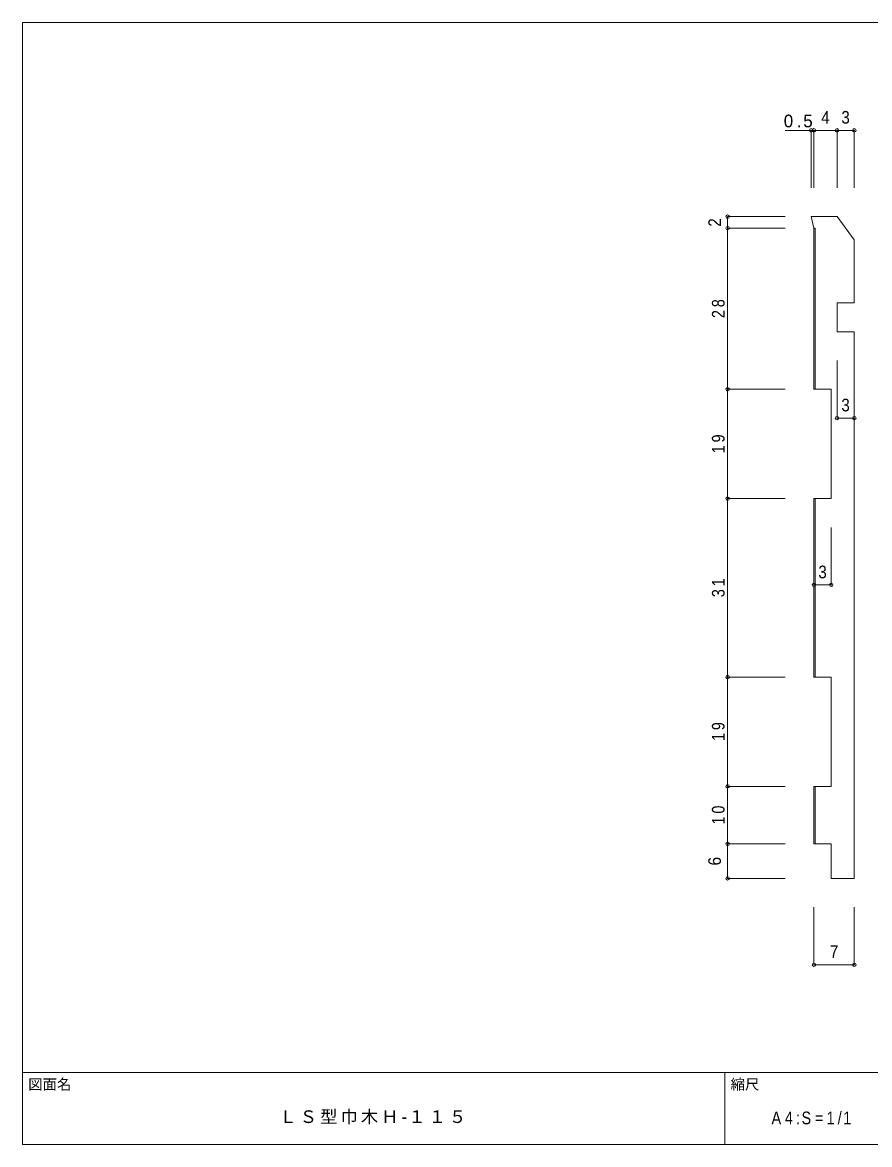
# Model space of a CAD drawing. Units: millimetres at full size, sheet at 1:1; some dimension numbers follow another scale. Extents: x -141 to 141, y -98 to 98.
# Drawn here: x -141 to 6.2, y -97.5 to 97.5 of the extents above; entities that cross this region are included whole.
import ezdxf
from ezdxf.enums import TextEntityAlignment as Align

# ---------------------------------------------------------------- set-up
doc = ezdxf.new("R2010")
doc.units = ezdxf.units.MM
doc.header["$PDMODE"] = 32
doc.header["$PDSIZE"] = 0.6
for name, color, linetype, lineweight in [('0-0_ＫＢ製品', 2, 'Continuous', 9), ('0-3_寸法', 4, 'Continuous', 9), ('0-8_他製品', 7, 'Continuous', 9), ('F-0_図面枠', 5, 'Continuous', 9), ('F-5_F-5ﾚｲﾔ', 7, 'Continuous', 9)]:
    doc.layers.add(name, color=color, linetype=linetype, lineweight=lineweight)
doc.styles.add('HGｺﾞｼｯｸM', font='')
doc.styles.get('HGｺﾞｼｯｸM').set_extended_font_data('HGｺﾞｼｯｸM')

msp = doc.modelspace()

# ---------------------------------------------------------------- linework, layer by layer
at = {"layer": '0-0_ＫＢ製品'}
for p, q in [((-3.5, 63.75), (-4, 63.75)), ((-4, 63.75), (-3.5, 61.75)), ((0.5, 63.75), (-3.5, 63.75)), ((0.5, 63.75), (3.5, 59.75)), ((-3.5, 61.75), (-3.5, 33.75)), ((3.5, 48.75), (3.5, 59.75))]:
    msp.add_line(p, q, dxfattribs=at)
for points in [[(3.5, -51.25), (3.5, 43.75), (0.5, 43.75), (0.5, 48.75), (3.5, 48.75)], [(3.5, -51.25), (-0.5, -51.25), (-0.5, -45.25), (-3.5, -45.25), (-3.5, -35.25), (-0.5, -35.25), (-0.5, -16.25), (-3.5, -16.25), (-3.5, 14.75), (-0.5, 14.75), (-0.5, 33.75), (-3.5, 33.75)]]:
    msp.add_lwpolyline(points, dxfattribs=at)
at = {"layer": '0-3_寸法'}
for p, q in [((-3.5, 78.75), (-8.5, 78.75)), ((-4, 78.75), (-4, 68.75)), ((0.5, 78.75), (-3.5, 78.75)), ((-3.5, 78.75), (-3.5, 68.75)), ((3.5, 78.75), (0.5, 78.75)), ((0.5, 78.75), (0.5, 68.75)), ((3.5, 78.75), (3.5, 68.75)), ((-18.5, 63.75), (-18.5, 61.75)), ((-18.5, 63.75), (-8.5, 63.75)), ((-18.5, 61.75), (-8.5, 61.75)), ((-18.5, 61.75), (-18.5, 33.75)), ((0.5, 28.75), (0.5, 38.75)), ((3.5, 28.75), (3.5, 38.75)), ((-18.5, 33.75), (-8.5, 33.75)), ((-18.5, 33.75), (-18.5, 14.75)), ((3.5, 28.75), (0.5, 28.75)), ((-18.5, 14.75), (-8.5, 14.75)), ((-18.5, 14.75), (-18.5, -16.25)), ((-3.5, -0.25), (-3.5, 9.75)), ((-0.5, -0.25), (-0.5, 9.75)), ((-0.5, -0.25), (-3.5, -0.25)), ((-18.5, -16.25), (-8.5, -16.25)), ((-18.5, -16.25), (-18.5, -35.25)), ((-18.5, -35.25), (-8.5, -35.25)), ((-18.5, -35.25), (-18.5, -45.25)), ((-18.5, -45.25), (-8.5, -45.25)), ((-18.5, -45.25), (-18.5, -51.25)), ((-18.5, -51.25), (-8.5, -51.25)), ((-3.5, -66.25), (-3.5, -56.25)), ((3.5, -66.25), (3.5, -56.25)), ((3.5, -66.25), (-3.5, -66.25))]:
    msp.add_line(p, q, dxfattribs=at)
for p in [(-4, 78.75), (-3.5, 78.75), (0.5, 78.75), (3.5, 78.75), (-18.5, 63.75), (-18.5, 61.75), (-18.5, 33.75), (0.5, 28.75), (3.5, 28.75), (-18.5, 14.75), (-3.5, -0.25), (-0.5, -0.25), (-18.5, -16.25), (-18.5, -35.25), (-18.5, -45.25), (-18.5, -51.25), (-3.5, -66.25), (3.5, -66.25)]:
    msp.add_point(p, dxfattribs=at)
at = {"layer": '0-8_他製品'}
for p, q in [((-3.3, 61.75), (-3.5, 61.75)), ((-3.3, 61.75), (-3.3, 33.75)), ((-3.3, -16.25), (-3.3, 14.75)), ((-3.3, -45.25), (-3.3, -35.25))]:
    msp.add_line(p, q, dxfattribs=at)
at = {"layer": 'F-0_図面枠'}
for p, q in [((-141, 97.5), (141, 97.5)), ((-141, -97.5), (-141, 97.5)), ((-141, -85), (141, -85)), ((-19, -97.5), (-19, -85)), ((141, -97.5), (-141, -97.5))]:
    msp.add_line(p, q, dxfattribs=at)

# ---------------------------------------------------------------- texts
at = {"layer": '0-3_寸法', "color": 7, "style": 'HGｺﾞｼｯｸM', "width": 0.9}
for s, p in [('4', (-2.25, 79.25)), ('3', (1.25, 79.25)), ('3', (1.25, 29.25)), ('3', (-2.75, 0.25)), ('7', (-0.75, -65.75))]:
    msp.add_text(s, height=2.199, dxfattribs=at).set_placement(p, align=Align.BOTTOM_LEFT)
for s, p in [('2', (-19, 62)), ('6', (-19, -49))]:
    msp.add_text(s, height=2.199, rotation=90, dxfattribs=at).set_placement(p, align=Align.BOTTOM_LEFT)
at = {"layer": '0-3_寸法', "color": 7, "insert": (-8.75, 79.25), "char_height": 2.199, "attachment_point": 7, "style": 'HGｺﾞｼｯｸM'}
msp.add_mtext('\\T1.38;0.5', dxfattribs=at)
at = {"layer": '0-3_寸法', "color": 7, "char_height": 2.199, "attachment_point": 7, "rotation": 90, "style": 'HGｺﾞｼｯｸM'}
for s, insert in [('\\T1.36;\\W0.85;28', (-19, 46.125)), ('\\T1.36;\\W0.85;19', (-19, 22.625)), ('\\T1.36;\\W0.85;31', (-19, -2.375)), ('\\T1.36;\\W0.85;19', (-19, -27.375)), ('\\T1.36;\\W0.85;10', (-19, -41.875))]:
    msp.add_mtext(s, dxfattribs=dict(at, insert=insert))
at = {"layer": 'F-0_図面枠', "color": 7, "style": 'HGｺﾞｼｯｸM'}
msp.add_text('図面名', height=1.833, dxfattribs=at).set_placement((-140, -88.5), align=Align.BOTTOM_LEFT)
at = {"layer": 'F-5_F-5ﾚｲﾔ', "style": 'HGｺﾞｼｯｸM'}
msp.add_text('縮尺', height=1.833, dxfattribs=at).set_placement((-18, -88.5), align=Align.BOTTOM_LEFT)
at = {"layer": 'F-5_F-5ﾚｲﾔ', "char_height": 2.199, "attachment_point": 7, "style": 'HGｺﾞｼｯｸM'}
for s, insert in [('\\T1.18;ＬＳ型巾木Ｈ-１１５', (-96.375, -94)), ('\\T1.39;\\W0.85;A4:S=1/1', (-10.875, -94))]:
    msp.add_mtext(s, dxfattribs=dict(at, insert=insert))

doc.saveas('drawing.dxf')
